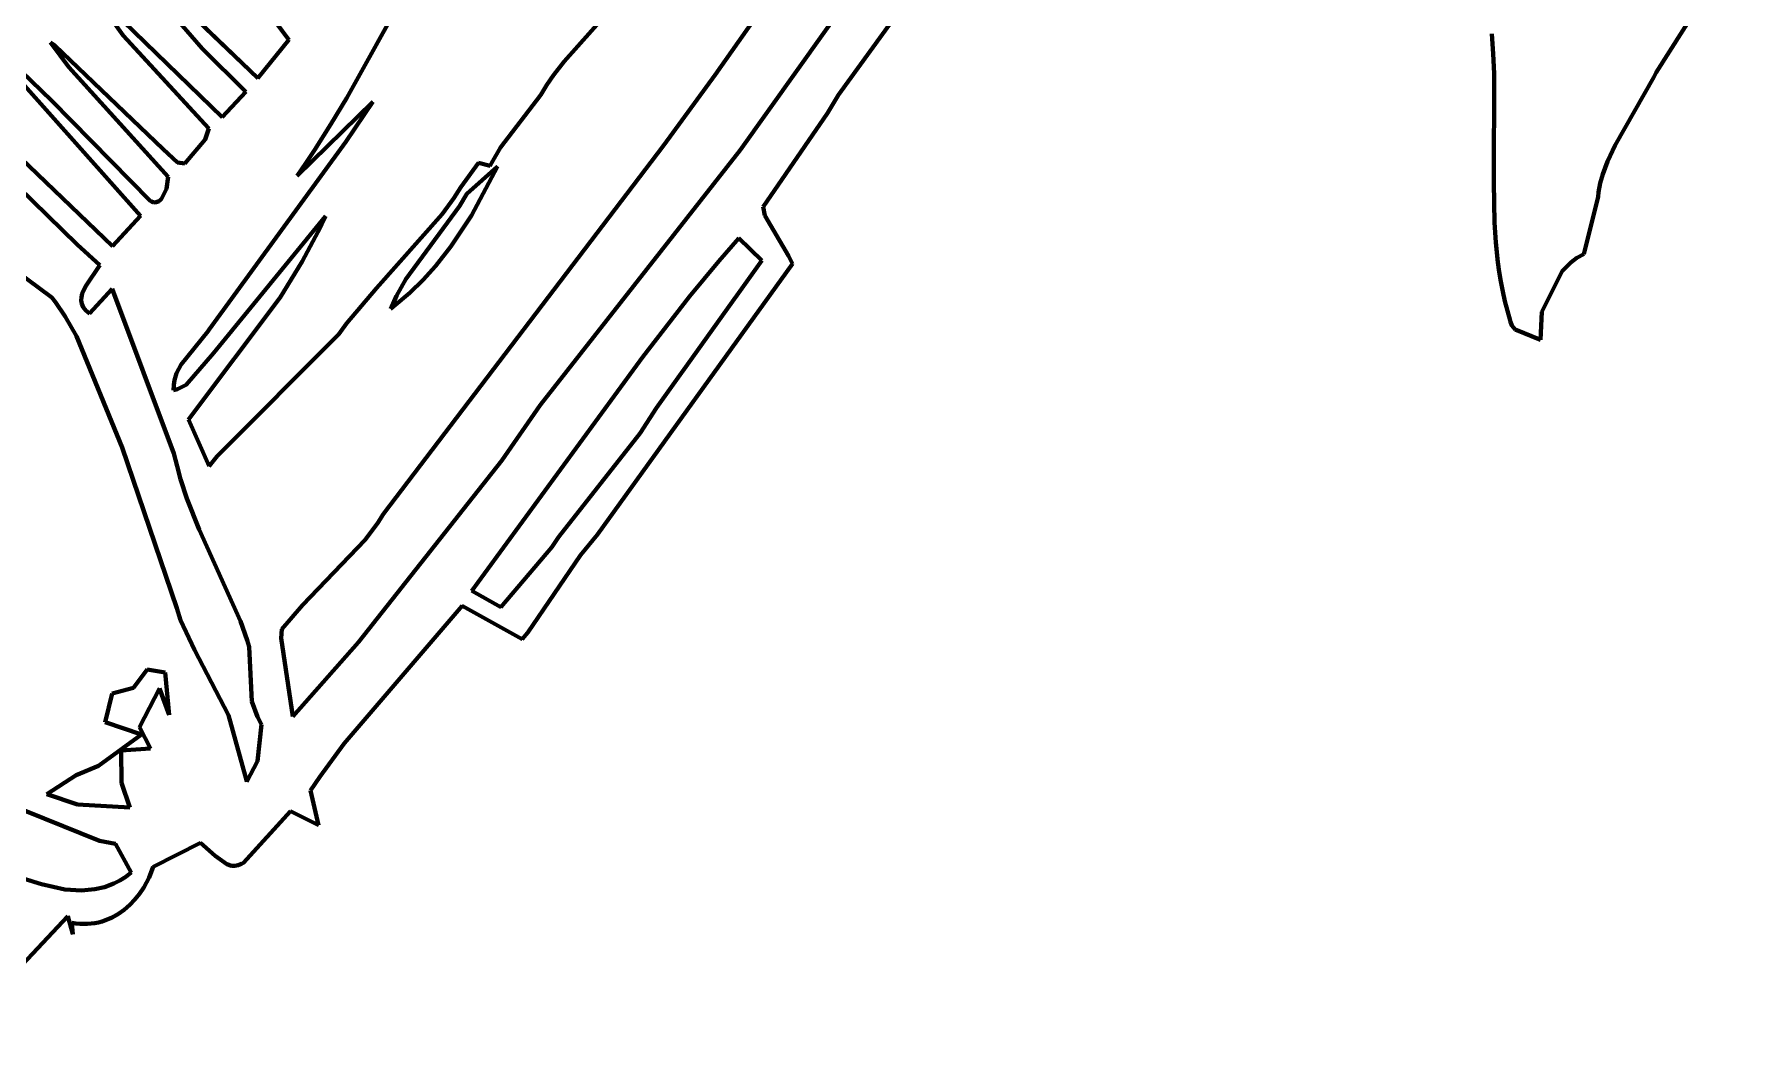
# Model space of a CAD drawing. Header units: millimetres. Extents: x 0 to 14.2, y 0 to 19.5.
# Drawn here: x 5.175 to 7.642, y 5.118 to 6.597 of the extents above; entities that cross this region are included whole.
import ezdxf

# ---------------------------------------------------------------- set-up
doc = ezdxf.new("R2010")
doc.units = ezdxf.units.MM
doc.layers.add('color#010101ff', color=7, linetype='CONTINUOUS', lineweight=100)
doc.layers.add('color#fdfdfdff', color=7, linetype='CONTINUOUS', lineweight=100)

msp = doc.modelspace()

# ---------------------------------------------------------------- linework, layer by layer
at = {"layer": 'color#010101ff'}
for p, q in [((5.7466, 6.7188), (5.6276, 6.5043)), ((7.6423, 6.7296), (7.5225, 6.5413)), ((5.3328, 6.6926), (5.4985, 6.533)), ((5.5435, 6.5882), (5.4757, 6.6799)), ((6.1967, 6.4286), (6.3642, 6.6636)), ((5.2722, 6.6466), (5.4469, 6.4763)), ((5.9421, 6.5572), (6.0211, 6.6459)), ((6.233, 6.6405), (6.1605, 6.5378)), ((5.304, 6.5945), (5.2789, 6.6298)), ((5.4184, 6.576), (5.3705, 6.6308)), ((6.4307, 6.6352), (6.3393, 6.5088)), ((5.3291, 6.3337), (5.0949, 6.5963)), ((5.4278, 6.4602), (5.304, 6.5945)), ((5.4985, 6.533), (5.5435, 6.5882)), ((7.2869, 6.5683), (7.2846, 6.597)), ((5.2251, 6.5486), (5.1986, 6.5845)), ((5.1986, 6.5845), (5.2048, 6.5799)), ((5.2048, 6.5799), (5.3616, 6.4301)), ((5.4813, 6.5131), (5.4184, 6.576)), ((7.2882, 6.5396), (7.2869, 6.5683)), ((5.1408, 6.5581), (5.2006, 6.5)), ((5.3691, 6.3903), (5.2251, 6.5486)), ((5.9265, 6.5372), (5.9421, 6.5572)), ((7.2876, 6.3812), (7.2882, 6.5396)), ((7.5225, 6.5413), (7.5191, 6.5341)), ((5.9081, 6.5086), (5.9169, 6.5232)), ((5.9169, 6.5232), (5.9265, 6.5372)), ((6.1605, 6.5378), (6.0865, 6.4361)), ((7.5191, 6.5341), (7.4633, 6.4361)), ((5.2006, 6.5), (5.3428, 6.3552)), ((5.4469, 6.4763), (5.4813, 6.5131)), ((5.5557, 6.3917), (5.6651, 6.4986)), ((5.6276, 6.5043), (5.6046, 6.4662)), ((5.6651, 6.4986), (5.6262, 6.4407)), ((5.8498, 6.4326), (5.9081, 6.5086)), ((6.3393, 6.5088), (6.3231, 6.4821)), ((4.8434, 6.4804), (5.2006, 6.2156)), ((5.6046, 6.4662), (5.5807, 6.4286)), ((6.3231, 6.4821), (6.2299, 6.3468)), ((5.1317, 6.4404), (5.2883, 6.29)), ((5.3932, 6.4095), (5.4227, 6.4441)), ((5.4227, 6.4441), (5.4278, 6.4602)), ((5.6262, 6.4407), (5.4281, 6.1694)), ((5.3616, 6.4301), (5.3826, 6.4109)), ((5.5807, 6.4286), (5.5683, 6.4101)), ((6.0865, 6.4361), (5.6807, 5.9023)), ((5.8368, 6.4101), (5.8498, 6.4326)), ((5.9075, 6.0599), (6.1967, 6.4286)), ((7.4633, 6.4361), (7.452, 6.4123)), ((5.3826, 6.4109), (5.3932, 6.4095)), ((5.5683, 6.4101), (5.5557, 6.3917)), ((5.7926, 6.3752), (5.8181, 6.4102)), ((5.8454, 6.4053), (5.8013, 6.3655)), ((5.8078, 6.334), (5.8454, 6.4053)), ((5.8181, 6.4102), (5.835, 6.4061)), ((5.835, 6.4061), (5.8368, 6.4101)), ((7.4452, 6.3938), (7.4417, 6.3811)), ((7.452, 6.4123), (7.4452, 6.3938)), ((5.2371, 6.292), (5.1519, 6.3756)), ((5.3595, 6.3585), (5.3664, 6.3726)), ((5.3664, 6.3726), (5.3691, 6.3903)), ((5.7823, 6.3591), (5.7926, 6.3752)), ((7.2888, 6.3238), (7.2876, 6.3812)), ((7.4393, 6.368), (7.4384, 6.3613)), ((7.4417, 6.3811), (7.4393, 6.368)), ((5.3428, 6.3552), (5.3447, 6.3542)), ((5.3447, 6.3542), (5.3482, 6.3532)), ((5.3482, 6.3532), (5.3514, 6.3533)), ((5.3514, 6.3533), (5.3558, 6.3551)), ((5.3558, 6.3551), (5.3595, 6.3585)), ((5.7904, 6.3479), (5.713, 6.2421)), ((5.7656, 6.336), (5.7823, 6.3591)), ((5.8013, 6.3655), (5.7904, 6.3479)), ((6.2299, 6.3468), (6.2324, 6.3344)), ((7.4384, 6.3613), (7.418, 6.278)), ((5.2883, 6.29), (5.3291, 6.3337)), ((5.4346, 6.135), (5.5969, 6.3331)), ((5.5969, 6.3331), (5.5862, 6.311)), ((5.6704, 6.2288), (5.7656, 6.336)), ((5.778, 6.2891), (5.8078, 6.334)), ((6.2324, 6.3344), (6.2667, 6.2757)), ((7.2906, 6.2952), (7.2888, 6.3238)), ((5.2703, 6.2622), (5.2371, 6.292)), ((5.5862, 6.311), (5.563, 6.2678)), ((6.1949, 6.3012), (6.1658, 6.2679)), ((6.228, 6.2693), (6.1949, 6.3012)), ((7.2935, 6.2668), (7.2906, 6.2952)), ((5.563, 6.2678), (5.5309, 6.2157)), ((5.7558, 6.2609), (5.778, 6.2891)), ((6.0758, 6.0561), (6.228, 6.2693)), ((6.1658, 6.2679), (6.1236, 6.2169)), ((6.2667, 6.2757), (6.2726, 6.2643)), ((7.4079, 6.2727), (7.399, 6.2663)), ((7.418, 6.278), (7.4079, 6.2727)), ((5.2492, 6.2314), (5.2703, 6.2622)), ((5.7378, 6.241), (5.7558, 6.2609)), ((6.2726, 6.2643), (5.9902, 5.8728)), ((7.2955, 6.2526), (7.2935, 6.2668)), ((7.2978, 6.2385), (7.2955, 6.2526)), ((7.3867, 6.2534), (7.3571, 6.1949)), ((7.399, 6.2663), (7.3867, 6.2534)), ((5.2433, 6.2161), (5.2445, 6.2212)), ((5.2445, 6.2212), (5.2492, 6.2314)), ((5.2879, 6.2282), (5.255, 6.1926)), ((5.3772, 5.99), (5.2879, 6.2282)), ((5.6272, 6.1778), (5.6704, 6.2288)), ((5.6995, 6.2181), (5.691, 6.1992)), ((5.6981, 6.2047), (5.7186, 6.2222)), ((5.713, 6.2421), (5.6995, 6.2181)), ((5.7186, 6.2222), (5.7378, 6.241)), ((7.3005, 6.2244), (7.2978, 6.2385)), ((7.3036, 6.2103), (7.3005, 6.2244)), ((5.2006, 6.2156), (5.2057, 6.2089)), ((5.2057, 6.2089), (5.2197, 6.1882)), ((5.243, 6.2111), (5.2433, 6.2161)), ((5.2439, 6.2062), (5.243, 6.2111)), ((5.2448, 6.2038), (5.2439, 6.2062)), ((5.2461, 6.2015), (5.2448, 6.2038)), ((5.2477, 6.1992), (5.2461, 6.2015)), ((5.2497, 6.1969), (5.2477, 6.1992)), ((5.2521, 6.1947), (5.2497, 6.1969)), ((5.255, 6.1926), (5.2521, 6.1947)), ((5.5309, 6.2157), (5.3984, 6.0392)), ((5.691, 6.1992), (5.6981, 6.2047)), ((6.1236, 6.2169), (6.0558, 6.1298)), ((7.3072, 6.1963), (7.3036, 6.2103)), ((7.3112, 6.1823), (7.3072, 6.1963)), ((7.3571, 6.1949), (7.3551, 6.1542)), ((5.2197, 6.1882), (5.2361, 6.1595)), ((5.4281, 6.1694), (5.4263, 6.1664)), ((5.616, 6.1624), (5.6272, 6.1778)), ((7.3117, 6.1802), (7.3112, 6.1823)), ((7.3138, 6.1748), (7.3117, 6.1802)), ((7.3183, 6.1692), (7.3138, 6.1748)), ((7.3551, 6.1542), (7.3183, 6.1692)), ((5.2361, 6.1595), (5.3026, 5.9984)), ((5.4263, 6.1664), (5.3878, 6.1185)), ((5.4398, 5.9859), (5.616, 6.1624)), ((5.3948, 6.0891), (5.4346, 6.135)), ((6.0558, 6.1298), (5.8083, 5.7913)), ((5.378, 6.0961), (5.377, 6.089)), ((5.3812, 6.1062), (5.378, 6.0961)), ((5.3878, 6.1185), (5.3812, 6.1062)), ((5.377, 6.089), (5.3769, 6.0814)), ((5.3769, 6.0814), (5.3825, 6.0829)), ((5.3825, 6.0829), (5.3948, 6.0891)), ((5.8517, 5.9798), (5.9075, 6.0599)), ((6.0522, 6.0194), (6.0758, 6.0561)), ((5.3984, 6.0392), (5.4282, 5.9715)), ((5.3026, 5.9984), (5.3815, 5.7659)), ((5.934, 5.8687), (6.0522, 6.0194)), ((5.3822, 5.9717), (5.3772, 5.99)), ((5.387, 5.9527), (5.3822, 5.9717)), ((5.4282, 5.9715), (5.4398, 5.9859)), ((5.6446, 5.717), (5.8517, 5.9798)), ((5.3958, 5.9249), (5.387, 5.9527)), ((5.4138, 5.8799), (5.3958, 5.9249)), ((5.6807, 5.9023), (5.6724, 5.8893)), ((5.4738, 5.7472), (5.4138, 5.8799)), ((5.6724, 5.8893), (5.6539, 5.8648)), ((5.9902, 5.8728), (5.9656, 5.8429)), ((5.6539, 5.8648), (5.5634, 5.7706)), ((5.8506, 5.7677), (5.9241, 5.8544)), ((5.9241, 5.8544), (5.934, 5.8687)), ((5.9656, 5.8429), (5.8897, 5.7309)), ((5.8083, 5.7913), (5.8506, 5.7677)), ((5.3815, 5.7659), (5.387, 5.7488)), ((5.5634, 5.7706), (5.5335, 5.7356)), ((5.7945, 5.7695), (5.6238, 5.5701)), ((5.8813, 5.7211), (5.7945, 5.7695)), ((5.387, 5.7488), (5.4069, 5.7059)), ((5.4835, 5.7197), (5.4738, 5.7472)), ((5.5335, 5.7356), (5.5323, 5.7225)), ((5.8897, 5.7309), (5.8813, 5.7211)), ((5.4069, 5.7059), (5.4561, 5.611)), ((5.4863, 5.7103), (5.4835, 5.7197)), ((5.4902, 5.6312), (5.4863, 5.7103)), ((5.5323, 5.7225), (5.5492, 5.6095)), ((5.5492, 5.6095), (5.6446, 5.717)), ((5.3385, 5.6771), (5.3186, 5.651)), ((5.3647, 5.6731), (5.3385, 5.6771)), ((5.3186, 5.651), (5.2878, 5.6424)), ((5.3704, 5.6118), (5.3647, 5.6731)), ((5.2878, 5.6424), (5.278, 5.6009)), ((5.3275, 5.594), (5.3563, 5.65)), ((5.3563, 5.65), (5.3704, 5.6118)), ((5.4983, 5.6087), (5.4902, 5.6312)), ((5.4561, 5.611), (5.483, 5.5154)), ((5.5042, 5.5978), (5.4983, 5.6087)), ((5.3304, 5.5832), (5.268, 5.5378)), ((5.278, 5.6009), (5.3304, 5.5832)), ((5.3433, 5.5629), (5.3275, 5.594)), ((5.4984, 5.5447), (5.5042, 5.5978)), ((5.301, 5.5599), (5.3433, 5.5629)), ((5.3014, 5.5135), (5.301, 5.5599)), ((5.6238, 5.5701), (5.5884, 5.5221)), ((5.268, 5.5378), (5.2358, 5.5246)), ((5.483, 5.5154), (5.4984, 5.5447)), ((5.2358, 5.5246), (5.1932, 5.4968)), ((5.3136, 5.4774), (5.3014, 5.5135)), ((5.5884, 5.5221), (5.5752, 5.5022)), ((5.2698, 5.4294), (5.1367, 5.483)), ((5.1932, 5.4968), (5.2375, 5.4818)), ((5.2375, 5.4818), (5.3136, 5.4774)), ((5.5752, 5.5022), (5.5864, 5.452)), ((5.5462, 5.4725), (5.4778, 5.3978)), ((5.5864, 5.452), (5.5462, 5.4725)), ((5.2927, 5.4251), (5.2698, 5.4294)), ((5.3156, 5.3837), (5.2927, 5.4251)), ((5.4156, 5.4264), (5.3474, 5.3917)), ((5.4372, 5.4079), (5.4156, 5.4264)), ((5.4539, 5.3956), (5.4372, 5.4079)), ((5.0828, 5.3983), (5.1807, 5.3681)), ((5.3075, 5.3774), (5.3156, 5.3837)), ((5.3474, 5.3917), (5.3414, 5.3763)), ((5.4607, 5.3934), (5.4539, 5.3956)), ((5.4653, 5.3932), (5.4607, 5.3934)), ((5.4702, 5.3941), (5.4653, 5.3932)), ((5.4727, 5.395), (5.4702, 5.3941)), ((5.4752, 5.3962), (5.4727, 5.395)), ((5.4778, 5.3978), (5.4752, 5.3962)), ((5.1807, 5.3681), (5.1854, 5.3666)), ((5.1854, 5.3666), (5.2192, 5.359)), ((5.2192, 5.359), (5.2436, 5.3575)), ((5.2436, 5.3575), (5.2628, 5.3593)), ((5.2628, 5.3593), (5.2768, 5.3626)), ((5.2768, 5.3626), (5.2904, 5.3676)), ((5.2904, 5.3676), (5.2991, 5.3721)), ((5.2991, 5.3721), (5.3075, 5.3774)), ((5.3337, 5.3619), (5.3277, 5.3529)), ((5.3414, 5.3763), (5.3337, 5.3619)), ((5.3055, 5.3298), (5.2969, 5.3237)), ((5.3135, 5.3367), (5.3055, 5.3298)), ((5.3209, 5.3445), (5.3135, 5.3367)), ((5.3277, 5.3529), (5.3209, 5.3445)), ((5.2238, 5.3202), (5.0336, 5.1182)), ((5.2308, 5.2946), (5.2238, 5.3202)), ((5.2352, 5.31), (5.2294, 5.3109)), ((5.2294, 5.3109), (5.2308, 5.2946)), ((5.2409, 5.3094), (5.2352, 5.31)), ((5.2465, 5.3091), (5.2409, 5.3094)), ((5.2521, 5.3092), (5.2465, 5.3091)), ((5.2575, 5.3096), (5.2521, 5.3092)), ((5.2628, 5.3104), (5.2575, 5.3096)), ((5.2681, 5.3114), (5.2628, 5.3104)), ((5.2732, 5.3128), (5.2681, 5.3114)), ((5.2782, 5.3144), (5.2732, 5.3128)), ((5.2878, 5.3185), (5.2782, 5.3144)), ((5.2969, 5.3237), (5.2878, 5.3185))]:
    msp.add_line(p, q, dxfattribs=at)
at = {"layer": 'color#fdfdfdff'}
for p, q in [((5.6276, 6.5043), (5.7466, 6.7188)), ((7.5225, 6.5413), (7.6423, 6.7296)), ((5.4985, 6.533), (5.3328, 6.6926)), ((5.4757, 6.6799), (5.5435, 6.5882)), ((6.3642, 6.6636), (6.1967, 6.4286)), ((5.4469, 6.4763), (5.2722, 6.6466)), ((6.0211, 6.6459), (5.9421, 6.5572)), ((6.1605, 6.5378), (6.233, 6.6405)), ((5.2789, 6.6298), (5.304, 6.5945)), ((5.3705, 6.6308), (5.4184, 6.576)), ((6.3393, 6.5088), (6.4307, 6.6352)), ((5.0949, 6.5963), (5.3291, 6.3337)), ((5.304, 6.5945), (5.4278, 6.4602)), ((5.5435, 6.5882), (5.4985, 6.533)), ((7.2846, 6.597), (7.2869, 6.5683)), ((5.2048, 6.5799), (5.1986, 6.5845)), ((5.1986, 6.5845), (5.2251, 6.5486)), ((5.3616, 6.4301), (5.2048, 6.5799)), ((5.4184, 6.576), (5.4813, 6.5131)), ((7.2869, 6.5683), (7.2882, 6.5396)), ((5.2006, 6.5), (5.1408, 6.5581)), ((5.2251, 6.5486), (5.3691, 6.3903)), ((5.9421, 6.5572), (5.9265, 6.5372)), ((7.2882, 6.5396), (7.2876, 6.3812)), ((7.5191, 6.5341), (7.5225, 6.5413)), ((5.9169, 6.5232), (5.9081, 6.5086)), ((5.9265, 6.5372), (5.9169, 6.5232)), ((6.0865, 6.4361), (6.1605, 6.5378)), ((7.4633, 6.4361), (7.5191, 6.5341)), ((5.3428, 6.3552), (5.2006, 6.5)), ((5.4813, 6.5131), (5.4469, 6.4763)), ((5.6651, 6.4986), (5.5557, 6.3917)), ((5.6046, 6.4662), (5.6276, 6.5043)), ((5.6262, 6.4407), (5.6651, 6.4986)), ((5.9081, 6.5086), (5.8498, 6.4326)), ((6.3231, 6.4821), (6.3393, 6.5088)), ((5.2006, 6.2156), (4.8434, 6.4804)), ((5.5807, 6.4286), (5.6046, 6.4662)), ((6.2299, 6.3468), (6.3231, 6.4821)), ((5.2883, 6.29), (5.1317, 6.4404)), ((5.4227, 6.4441), (5.3932, 6.4095)), ((5.4278, 6.4602), (5.4227, 6.4441)), ((5.4281, 6.1694), (5.6262, 6.4407)), ((5.3826, 6.4109), (5.3616, 6.4301)), ((5.5683, 6.4101), (5.5807, 6.4286)), ((5.6807, 5.9023), (6.0865, 6.4361)), ((5.8498, 6.4326), (5.8368, 6.4101)), ((6.1967, 6.4286), (5.9075, 6.0599)), ((7.452, 6.4123), (7.4633, 6.4361)), ((5.3932, 6.4095), (5.3826, 6.4109)), ((5.5557, 6.3917), (5.5683, 6.4101)), ((5.8181, 6.4102), (5.7926, 6.3752)), ((5.8013, 6.3655), (5.8454, 6.4053)), ((5.8454, 6.4053), (5.8078, 6.334)), ((5.835, 6.4061), (5.8181, 6.4102)), ((5.8368, 6.4101), (5.835, 6.4061)), ((7.4417, 6.3811), (7.4452, 6.3938)), ((7.4452, 6.3938), (7.452, 6.4123)), ((5.1519, 6.3756), (5.2371, 6.292)), ((5.3664, 6.3726), (5.3595, 6.3585)), ((5.3691, 6.3903), (5.3664, 6.3726)), ((5.7926, 6.3752), (5.7823, 6.3591)), ((7.2876, 6.3812), (7.2888, 6.3238)), ((7.4384, 6.3613), (7.4393, 6.368)), ((7.4393, 6.368), (7.4417, 6.3811)), ((5.3447, 6.3542), (5.3428, 6.3552)), ((5.3482, 6.3532), (5.3447, 6.3542)), ((5.3514, 6.3533), (5.3482, 6.3532)), ((5.3558, 6.3551), (5.3514, 6.3533)), ((5.3595, 6.3585), (5.3558, 6.3551)), ((5.713, 6.2421), (5.7904, 6.3479)), ((5.7823, 6.3591), (5.7656, 6.336)), ((5.7904, 6.3479), (5.8013, 6.3655)), ((6.2324, 6.3344), (6.2299, 6.3468)), ((7.418, 6.278), (7.4384, 6.3613)), ((5.3291, 6.3337), (5.2883, 6.29)), ((5.5969, 6.3331), (5.4346, 6.135)), ((5.5862, 6.311), (5.5969, 6.3331)), ((5.7656, 6.336), (5.6704, 6.2288)), ((5.8078, 6.334), (5.778, 6.2891)), ((6.2667, 6.2757), (6.2324, 6.3344)), ((7.2888, 6.3238), (7.2906, 6.2952)), ((5.2371, 6.292), (5.2703, 6.2622)), ((5.563, 6.2678), (5.5862, 6.311)), ((6.1658, 6.2679), (6.1949, 6.3012)), ((6.1949, 6.3012), (6.228, 6.2693)), ((7.2906, 6.2952), (7.2935, 6.2668)), ((5.5309, 6.2157), (5.563, 6.2678)), ((5.778, 6.2891), (5.7558, 6.2609)), ((6.228, 6.2693), (6.0758, 6.0561)), ((6.1236, 6.2169), (6.1658, 6.2679)), ((6.2726, 6.2643), (6.2667, 6.2757)), ((7.399, 6.2663), (7.4079, 6.2727)), ((7.4079, 6.2727), (7.418, 6.278)), ((5.2703, 6.2622), (5.2492, 6.2314)), ((5.7558, 6.2609), (5.7378, 6.241)), ((5.9902, 5.8728), (6.2726, 6.2643)), ((7.2935, 6.2668), (7.2955, 6.2526)), ((7.2955, 6.2526), (7.2978, 6.2385)), ((7.3571, 6.1949), (7.3867, 6.2534)), ((7.3867, 6.2534), (7.399, 6.2663)), ((5.2445, 6.2212), (5.2433, 6.2161)), ((5.2492, 6.2314), (5.2445, 6.2212)), ((5.255, 6.1926), (5.2879, 6.2282)), ((5.2879, 6.2282), (5.3772, 5.99)), ((5.6704, 6.2288), (5.6272, 6.1778)), ((5.691, 6.1992), (5.6995, 6.2181)), ((5.7186, 6.2222), (5.6981, 6.2047)), ((5.6995, 6.2181), (5.713, 6.2421)), ((5.7378, 6.241), (5.7186, 6.2222)), ((7.2978, 6.2385), (7.3005, 6.2244)), ((7.3005, 6.2244), (7.3036, 6.2103)), ((5.2057, 6.2089), (5.2006, 6.2156)), ((5.2197, 6.1882), (5.2057, 6.2089)), ((5.2433, 6.2161), (5.243, 6.2111)), ((5.243, 6.2111), (5.2439, 6.2062)), ((5.2439, 6.2062), (5.2448, 6.2038)), ((5.2448, 6.2038), (5.2461, 6.2015)), ((5.2461, 6.2015), (5.2477, 6.1992)), ((5.2477, 6.1992), (5.2497, 6.1969)), ((5.2497, 6.1969), (5.2521, 6.1947)), ((5.2521, 6.1947), (5.255, 6.1926)), ((5.3984, 6.0392), (5.5309, 6.2157)), ((5.6981, 6.2047), (5.691, 6.1992)), ((6.0558, 6.1298), (6.1236, 6.2169)), ((7.3036, 6.2103), (7.3072, 6.1963)), ((7.3072, 6.1963), (7.3112, 6.1823)), ((7.3551, 6.1542), (7.3571, 6.1949)), ((5.2361, 6.1595), (5.2197, 6.1882)), ((5.4263, 6.1664), (5.4281, 6.1694)), ((5.6272, 6.1778), (5.616, 6.1624)), ((7.3112, 6.1823), (7.3117, 6.1802)), ((7.3117, 6.1802), (7.3138, 6.1748)), ((7.3138, 6.1748), (7.3183, 6.1692)), ((7.3183, 6.1692), (7.3551, 6.1542)), ((5.3026, 5.9984), (5.2361, 6.1595)), ((5.3878, 6.1185), (5.4263, 6.1664)), ((5.616, 6.1624), (5.4398, 5.9859)), ((5.4346, 6.135), (5.3948, 6.0891)), ((5.8083, 5.7913), (6.0558, 6.1298)), ((5.377, 6.089), (5.378, 6.0961)), ((5.378, 6.0961), (5.3812, 6.1062)), ((5.3812, 6.1062), (5.3878, 6.1185)), ((5.3769, 6.0814), (5.377, 6.089)), ((5.3825, 6.0829), (5.3769, 6.0814)), ((5.3948, 6.0891), (5.3825, 6.0829)), ((5.9075, 6.0599), (5.8517, 5.9798)), ((6.0758, 6.0561), (6.0522, 6.0194)), ((5.4282, 5.9715), (5.3984, 6.0392)), ((5.3815, 5.7659), (5.3026, 5.9984)), ((6.0522, 6.0194), (5.934, 5.8687)), ((5.3772, 5.99), (5.3822, 5.9717)), ((5.3822, 5.9717), (5.387, 5.9527)), ((5.4398, 5.9859), (5.4282, 5.9715)), ((5.8517, 5.9798), (5.6446, 5.717)), ((5.387, 5.9527), (5.3958, 5.9249)), ((5.3958, 5.9249), (5.4138, 5.8799)), ((5.6724, 5.8893), (5.6807, 5.9023)), ((5.4138, 5.8799), (5.4738, 5.7472)), ((5.6539, 5.8648), (5.6724, 5.8893)), ((5.9656, 5.8429), (5.9902, 5.8728)), ((5.5634, 5.7706), (5.6539, 5.8648)), ((5.9241, 5.8544), (5.8506, 5.7677)), ((5.934, 5.8687), (5.9241, 5.8544)), ((5.8897, 5.7309), (5.9656, 5.8429)), ((5.8506, 5.7677), (5.8083, 5.7913)), ((5.387, 5.7488), (5.3815, 5.7659)), ((5.5335, 5.7356), (5.5634, 5.7706)), ((5.6238, 5.5701), (5.7945, 5.7695)), ((5.7945, 5.7695), (5.8813, 5.7211)), ((5.4069, 5.7059), (5.387, 5.7488)), ((5.4738, 5.7472), (5.4835, 5.7197)), ((5.5323, 5.7225), (5.5335, 5.7356)), ((5.8813, 5.7211), (5.8897, 5.7309)), ((5.4561, 5.611), (5.4069, 5.7059)), ((5.4835, 5.7197), (5.4863, 5.7103)), ((5.4863, 5.7103), (5.4902, 5.6312)), ((5.5492, 5.6095), (5.5323, 5.7225)), ((5.6446, 5.717), (5.5492, 5.6095)), ((5.3186, 5.651), (5.3385, 5.6771)), ((5.3385, 5.6771), (5.3647, 5.6731)), ((5.2878, 5.6424), (5.3186, 5.651)), ((5.3647, 5.6731), (5.3704, 5.6118)), ((5.278, 5.6009), (5.2878, 5.6424)), ((5.3563, 5.65), (5.3275, 5.594)), ((5.3704, 5.6118), (5.3563, 5.65)), ((5.4902, 5.6312), (5.4983, 5.6087)), ((5.483, 5.5154), (5.4561, 5.611)), ((5.4983, 5.6087), (5.5042, 5.5978)), ((5.268, 5.5378), (5.3304, 5.5832)), ((5.3304, 5.5832), (5.278, 5.6009)), ((5.3275, 5.594), (5.3433, 5.5629)), ((5.5042, 5.5978), (5.4984, 5.5447)), ((5.3433, 5.5629), (5.301, 5.5599)), ((5.301, 5.5599), (5.3014, 5.5135)), ((5.5884, 5.5221), (5.6238, 5.5701)), ((5.2358, 5.5246), (5.268, 5.5378)), ((5.4984, 5.5447), (5.483, 5.5154)), ((5.1932, 5.4968), (5.2358, 5.5246)), ((5.3014, 5.5135), (5.3136, 5.4774)), ((5.5752, 5.5022), (5.5884, 5.5221)), ((5.1367, 5.483), (5.2698, 5.4294)), ((5.2375, 5.4818), (5.1932, 5.4968)), ((5.3136, 5.4774), (5.2375, 5.4818)), ((5.5864, 5.452), (5.5752, 5.5022)), ((5.4778, 5.3978), (5.5462, 5.4725)), ((5.5462, 5.4725), (5.5864, 5.452)), ((5.2698, 5.4294), (5.2927, 5.4251)), ((5.2927, 5.4251), (5.3156, 5.3837)), ((5.3474, 5.3917), (5.4156, 5.4264)), ((5.4156, 5.4264), (5.4372, 5.4079)), ((5.4372, 5.4079), (5.4539, 5.3956)), ((5.1807, 5.3681), (5.0828, 5.3983)), ((5.3156, 5.3837), (5.3075, 5.3774)), ((5.3414, 5.3763), (5.3474, 5.3917)), ((5.4539, 5.3956), (5.4607, 5.3934)), ((5.4607, 5.3934), (5.4653, 5.3932)), ((5.4653, 5.3932), (5.4702, 5.3941)), ((5.4702, 5.3941), (5.4727, 5.395)), ((5.4727, 5.395), (5.4752, 5.3962)), ((5.4752, 5.3962), (5.4778, 5.3978)), ((5.1854, 5.3666), (5.1807, 5.3681)), ((5.2192, 5.359), (5.1854, 5.3666)), ((5.2436, 5.3575), (5.2192, 5.359)), ((5.2628, 5.3593), (5.2436, 5.3575)), ((5.2768, 5.3626), (5.2628, 5.3593)), ((5.2904, 5.3676), (5.2768, 5.3626)), ((5.2991, 5.3721), (5.2904, 5.3676)), ((5.3075, 5.3774), (5.2991, 5.3721)), ((5.3277, 5.3529), (5.3337, 5.3619)), ((5.3337, 5.3619), (5.3414, 5.3763)), ((5.2969, 5.3237), (5.3055, 5.3298)), ((5.3055, 5.3298), (5.3135, 5.3367)), ((5.3135, 5.3367), (5.3209, 5.3445)), ((5.3209, 5.3445), (5.3277, 5.3529)), ((5.0336, 5.1182), (5.2238, 5.3202)), ((5.2238, 5.3202), (5.2308, 5.2946)), ((5.2308, 5.2946), (5.2294, 5.3109)), ((5.2294, 5.3109), (5.2352, 5.31)), ((5.2352, 5.31), (5.2409, 5.3094)), ((5.2409, 5.3094), (5.2465, 5.3091)), ((5.2465, 5.3091), (5.2521, 5.3092)), ((5.2521, 5.3092), (5.2575, 5.3096)), ((5.2575, 5.3096), (5.2628, 5.3104)), ((5.2628, 5.3104), (5.2681, 5.3114)), ((5.2681, 5.3114), (5.2732, 5.3128)), ((5.2732, 5.3128), (5.2782, 5.3144)), ((5.2782, 5.3144), (5.2878, 5.3185)), ((5.2878, 5.3185), (5.2969, 5.3237))]:
    msp.add_line(p, q, dxfattribs=at)

doc.saveas('drawing.dxf')
